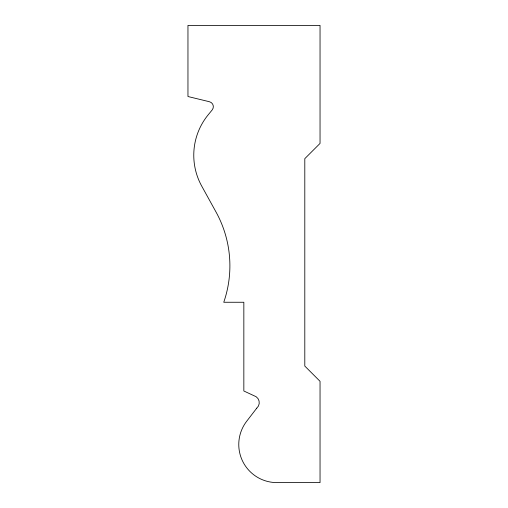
<?xml version="1.0" encoding="UTF-8"?>
<svg xmlns="http://www.w3.org/2000/svg" width="508" height="508" viewBox="0 0 508 508"><rect width="100%" height="100%" fill="white"/><g stroke="black" fill="none" stroke-linecap="round" stroke-linejoin="round"><path stroke-width="0.76" d="M256.75 408.165L246.672 421.272A38.1 38.1 0 0 0 276.873 482.6L320.04 482.6L320.04 381.311L304.8 366.071L304.8 158.661L320.04 143.421L320.04 25.4L187.96 25.4L187.96 96.52L209.48 101.746A5.08 5.08 0 0 1 212.217 109.893L208.153 114.865A63.868 63.868 0 0 0 201.727 186.112L216.033 212.039A111.258 111.258 0 0 1 223.749 302.26L243.84 302.26L243.84 390.989L256.146 396.716A7.245 7.245 0 0 1 256.75 408.165"/></g></svg>
